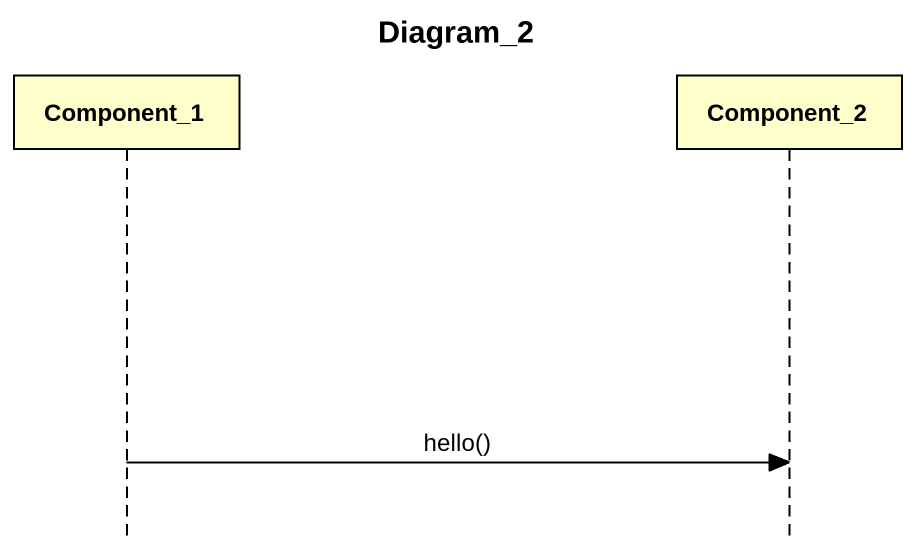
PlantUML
@startuml
title Diagram_2
hide footbox
participant Component_1
participant Component_2

Component_1 -> Component_2 : hello()
@enduml
